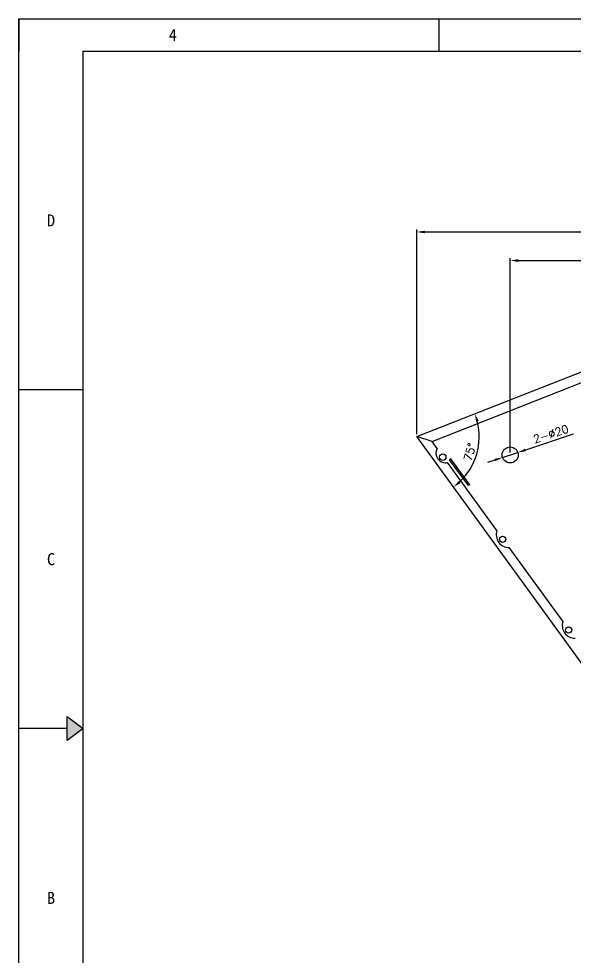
# Model space of a CAD drawing. Header units: millimetres. Extents: x -43476 to -13830, y -16942 to 55335.
# Drawn here: x -34536 to -33841, y 28976 to 30148 of the extents above; entities that cross this region are included whole.
import ezdxf
from ezdxf.enums import TextEntityAlignment as Align

# ---------------------------------------------------------------- set-up
doc = ezdxf.new("R2010")
doc.units = ezdxf.units.MM
doc.linetypes.add('DOT', pattern=[0.25, 0, -0.25])
doc.layers.add('dim', color=2, linetype='Continuous', lineweight=9)
doc.layers.add('print', color=30, linetype='Continuous')
doc.styles.add('Dartop', font='')
doc.styles.get("Standard").update_dxf_attribs({"font": 'txt', "bigfont": 'gbcbig.shx'})
doc.styles.get('Dartop').set_extended_font_data('FangSong_GB2312')
doc.dimstyles.new('2-small', dxfattribs={"dimtxt": 10, "dimasz": 10, "dimexe": 3, "dimexo": 3, "dimgap": 4, "dimtad": 1, "dimtxsty": 'Standard', "dimcen": 5, "dimadec": 0, "dimazin": 0, "dimtfac": 1, "dimtmove": 0, "dimatfit": 3, "dimfxl": 0, "dimarcsym": 0})

# ---------------------------------------------------------------- blocks, each defined once
blk = doc.blocks.new('*U3')
at = {"color": 254, "linetype": 'Continuous', "extrusion": (0, 0, -1)}
for points in [[(-0.833, 11), (-0.75, 10.812), (-0.75, 11.188)], [(-0.833, 11), (-0.75, 11.188), (-1, 11)], [(-0.833, 11), (-1, 11), (-0.75, 10.812)]]:
    blk.add_solid(points, dxfattribs=at)
blk = doc.blocks.new('*D161')
at = {"layer": 'Defpoints', "color": 0}
for p in [(-33913, 29606.7), (-33932, 29600.5)]:
    blk.add_point(p, dxfattribs=at)
at = {"layer": 'dim', "color": 0, "lineweight": -2}
for p, q in [((-33843.7, 29629.5), (-33903.5, 29609.8)), ((-33932, 29600.5), (-33913, 29606.7)), ((-33941.5, 29597.3), (-33951, 29594.2))]:
    blk.add_line(p, q, dxfattribs=at)
at = {"layer": 'dim', "color": 0}
for points in [[(-33904, 29611.4), (-33903, 29608.3), (-33913, 29606.7)], [(-33942, 29598.9), (-33941, 29595.8), (-33932, 29600.5)]]:
    blk.add_solid(points, dxfattribs=at)
at = {"layer": 'dim', "color": 0, "insert": (-33871.7, 29629.8), "char_height": 10, "attachment_point": 5, "rotation": 18.2139}
blk.add_mtext('2-∅20', dxfattribs=at)
blk = doc.blocks.new('*D366')
at = {"layer": 'Defpoints', "color": 0}
for p in [(-33122.5, 29846.4), (-33922.5, 29603.6), (-33122.5, 29603.6)]:
    blk.add_point(p, dxfattribs=at)
at = {"layer": 'dim', "color": 0, "lineweight": -2}
for p, q in [((-33922.5, 29606.6), (-33922.5, 29849.4)), ((-33122.5, 29606.6), (-33122.5, 29849.4)), ((-33912.5, 29846.4), (-33132.5, 29846.4))]:
    blk.add_line(p, q, dxfattribs=at)
at = {"layer": 'dim', "color": 0}
for points in [[(-33912.5, 29848.1), (-33912.5, 29844.7), (-33922.5, 29846.4)], [(-33132.5, 29848.1), (-33132.5, 29844.7), (-33122.5, 29846.4)]]:
    blk.add_solid(points, dxfattribs=at)
at = {"layer": 'dim', "color": 0, "insert": (-33522.5, 29855.4), "char_height": 10, "attachment_point": 5}
blk.add_mtext('800', dxfattribs=at)
blk = doc.blocks.new('*D367')
at = {"layer": 'Defpoints', "color": 0}
for p in [(-33005.8, 29882.1), (-34039.2, 29626.6), (-33005.8, 29626.6)]:
    blk.add_point(p, dxfattribs=at)
at = {"layer": 'dim', "color": 0, "lineweight": -2}
for p, q in [((-34039.2, 29629.6), (-34039.2, 29885.1)), ((-33005.8, 29629.6), (-33005.8, 29885.1)), ((-34029.2, 29882.1), (-33015.8, 29882.1))]:
    blk.add_line(p, q, dxfattribs=at)
at = {"layer": 'dim', "color": 0}
for points in [[(-34029.2, 29883.7), (-34029.2, 29880.4), (-34039.2, 29882.1)], [(-33015.8, 29883.7), (-33015.8, 29880.4), (-33005.8, 29882.1)]]:
    blk.add_solid(points, dxfattribs=at)
at = {"layer": 'dim', "color": 0, "insert": (-33522.5, 29891.1), "char_height": 10, "attachment_point": 5}
blk.add_mtext('1033.4', dxfattribs=at)
blk = doc.blocks.new('*D376')
at = {"layer": 'Defpoints', "color": 0}
for p in [(-33705.5, 29757.8), (-33705.5, 29757.8), (-33339.5, 29757.8), (-33786.5, 29747.7), (-34039.2, 29626.6)]:
    blk.add_point(p, dxfattribs=at)
at = {"layer": 'dim', "color": 0, "lineweight": -2}
blk.add_line((-33708.5, 29757.8), (-33790.1, 29757.8), dxfattribs=at)
for start, end in [(165.946, 172.973), (180, 201.4773), (208.5043, 215.5313)]:
    blk.add_arc((-33705.5, 29757.8), 81.6, start, end, dxfattribs=at)
at = {"layer": 'dim', "color": 0}
for points in [[(-33784.8, 29767.7), (-33788.1, 29767.9), (-33787.1, 29757.8)], [(-33778.7, 29718.2), (-33775.7, 29719.6), (-33781.4, 29728)]]:
    blk.add_solid(points, dxfattribs=at)
at = {"layer": 'dim', "color": 0, "insert": (-33776.8, 29744.3), "char_height": 10, "attachment_point": 5, "rotation": 280.7386}
blk.add_mtext('21°', dxfattribs=at)
blk = doc.blocks.new('*D377')
at = {"layer": 'Defpoints', "color": 0}
for p in [(-33705.5, 29757.8), (-34039.2, 29626.6), (-34039.2, 29626.6), (-33970.8, 29588.9), (-33615.7, 29043.6)]:
    blk.add_point(p, dxfattribs=at)
at = {"layer": 'dim', "color": 0, "lineweight": -2}
blk.add_arc((-34039.2, 29626.6), 78, 313.3466, 14.1307, dxfattribs=at)
at = {"layer": 'dim', "color": 0}
for points in [[(-33965.1, 29645.1), (-33961.9, 29646.1), (-33966.6, 29655.1)], [(-33984.6, 29568.5), (-33986.7, 29571.1), (-33993.3, 29563.4)]]:
    blk.add_solid(points, dxfattribs=at)
at = {"layer": 'dim', "color": 0, "insert": (-33972.9, 29607.2), "char_height": 10, "attachment_point": 5, "rotation": 73.7386}
blk.add_mtext('75°', dxfattribs=at)

msp = doc.modelspace()

# ---------------------------------------------------------------- linework, layer by layer
at = {"color": 0, "linetype": 'DOT'}
for p, q in [((-34536.222, 30148.314), (-32017.05, 30148.314)), ((-34536.222, 28415.928), (-34536.222, 30108.026))]:
    msp.add_line(p, q, dxfattribs=at)
at = {"color": 0}
for p, q in [((-34536.222, 30148.314), (-34536.222, 30108.026)), ((-34011.308, 30108.026), (-34011.308, 30148.314)), ((-34455.646, 28415.928), (-34455.646, 30108.026)), ((-34455.646, 30108.026), (-32057.338, 30108.026)), ((-34455.646, 29685.001), (-34536.222, 29685.001)), ((-34475.79, 29261.977), (-34536.222, 29261.977))]:
    msp.add_line(p, q, dxfattribs=at)
for p, q in [((-34039.187, 29626.557), (-33705.507, 29757.844)), ((-34020.022, 29620.442), (-33703.881, 29745.144)), ((-33615.669, 29043.633), (-34039.187, 29626.557)), ((-34020.022, 29620.442), (-34039.187, 29626.557)), ((-34013.746, 29611.824), (-34020.022, 29620.442)), ((-33938.982, 29509.162), (-34000.795, 29594.04)), ((-33996.487, 29598.826), (-33998.105, 29597.651)), ((-33974.557, 29565.316), (-33998.105, 29597.651)), ((-33972.939, 29566.492), (-33996.487, 29598.826)), ((-33972.939, 29566.492), (-33974.557, 29565.316)), ((-33856.565, 29395.992), (-33923.676, 29488.145))]:
    msp.add_line(p, q)
msp.add_lwpolyline([(-34455.646, 29261.977), (-34475.79, 29246.869), (-34475.79, 29277.085), (-34455.646, 29261.977)], close=True, dxfattribs=at)
for centre, radius in [((-34006.659, 29600.903), 4), ((-33922.507, 29603.594), 10), ((-33931.895, 29498.242), 4), ((-33849.479, 29385.072), 4)]:
    msp.add_circle(centre, radius)
for centre, radius, start, end in [((-34002.971, 29606.062), 12.218, 151.866343, 280.262052), ((-33924.218, 29503.832), 15.696, 160.148223, 271.980172), ((-33841.802, 29390.662), 15.696, 160.148223, 271.980172)]:
    msp.add_arc(centre, radius, start, end)
at = {"layer": 'print'}
msp.add_lwpolyline([(-34536.222, 30148.314), (-31976.761, 30148.314), (-31976.761, 28375.64), (-34536.222, 28375.64)], close=True, dxfattribs=at)

# ---------------------------------------------------------------- block references
at = {"color": 0, "linetype": 'Continuous', "xscale": 80.57610619627711, "yscale": 80.57610619687368, "zscale": 80.57610619687446}
msp.add_blockref('*U3', (-34536.222, 28375.64), dxfattribs=at)

# ---------------------------------------------------------------- texts
at = {"color": 0, "style": 'Dartop'}
for s, p in [('4', (-34343.685, 30128.17)), ('D', (-34495.934, 29896.514)), ('C', (-34495.934, 29473.489)), ('B', (-34495.934, 29050.465))]:
    msp.add_text(s, height=15.108, dxfattribs=at).set_placement(p, align=Align.MIDDLE_CENTER)

# ---------------------------------------------------------------- dimensions: what is measured, and where the dimension line sits
at = {"layer": 'dim'}
dim = msp.add_linear_dim(base=(-33005.827, 29882.063), p1=(-34039.187, 29626.557), p2=(-33005.827, 29626.557), text='1033.4', dimstyle='2-small', override={"dimpost": '\\X'}, dxfattribs=at)
dim.commit()
dim.dimension.update_dxf_attribs({"geometry": '*D367', "text_midpoint": (-33522.507, 29891.063)})
dim = msp.add_linear_dim(base=(-33122.507, 29846.41), p1=(-33922.507, 29603.594), p2=(-33122.507, 29603.594), dimstyle='2-small', override={"dimpost": '\\X'}, dxfattribs=at)
dim.commit()
dim.dimension.update_dxf_attribs({"geometry": '*D366', "text_midpoint": (-33522.507, 29855.41)})
for base, line1, line2, picture, middle in [((-33786.459, 29747.676), ((-33705.507, 29757.844), (-33339.507, 29757.844)), ((-34039.187, 29626.557), (-33705.507, 29757.844)), '*D376', (-33776.824, 29744.319)), ((-33970.824, 29588.91), ((-34039.187, 29626.557), (-33705.507, 29757.844)), ((-33615.669, 29043.633), (-34039.187, 29626.557)), '*D377', (-33972.906, 29607.223))]:
    dim = msp.add_angular_dim_2l(base=base, line1=line1, line2=line2, dimstyle='2-small', override={"dimpost": '\\X'}, dxfattribs=at)
    dim.commit()
    dim.dimension.update_dxf_attribs({"geometry": picture, "text_midpoint": middle})
dim = msp.add_diameter_dim_2p(p1=(-33932.006, 29600.468), p2=(-33913.008, 29606.72), text='2-<>', dimstyle='2-small', override={"dimpost": '\\X'}, dxfattribs=at)
dim.commit()
dim.dimension.update_dxf_attribs({"geometry": '*D161', "text_midpoint": (-33871.651, 29629.803)})

doc.saveas('drawing.dxf')
